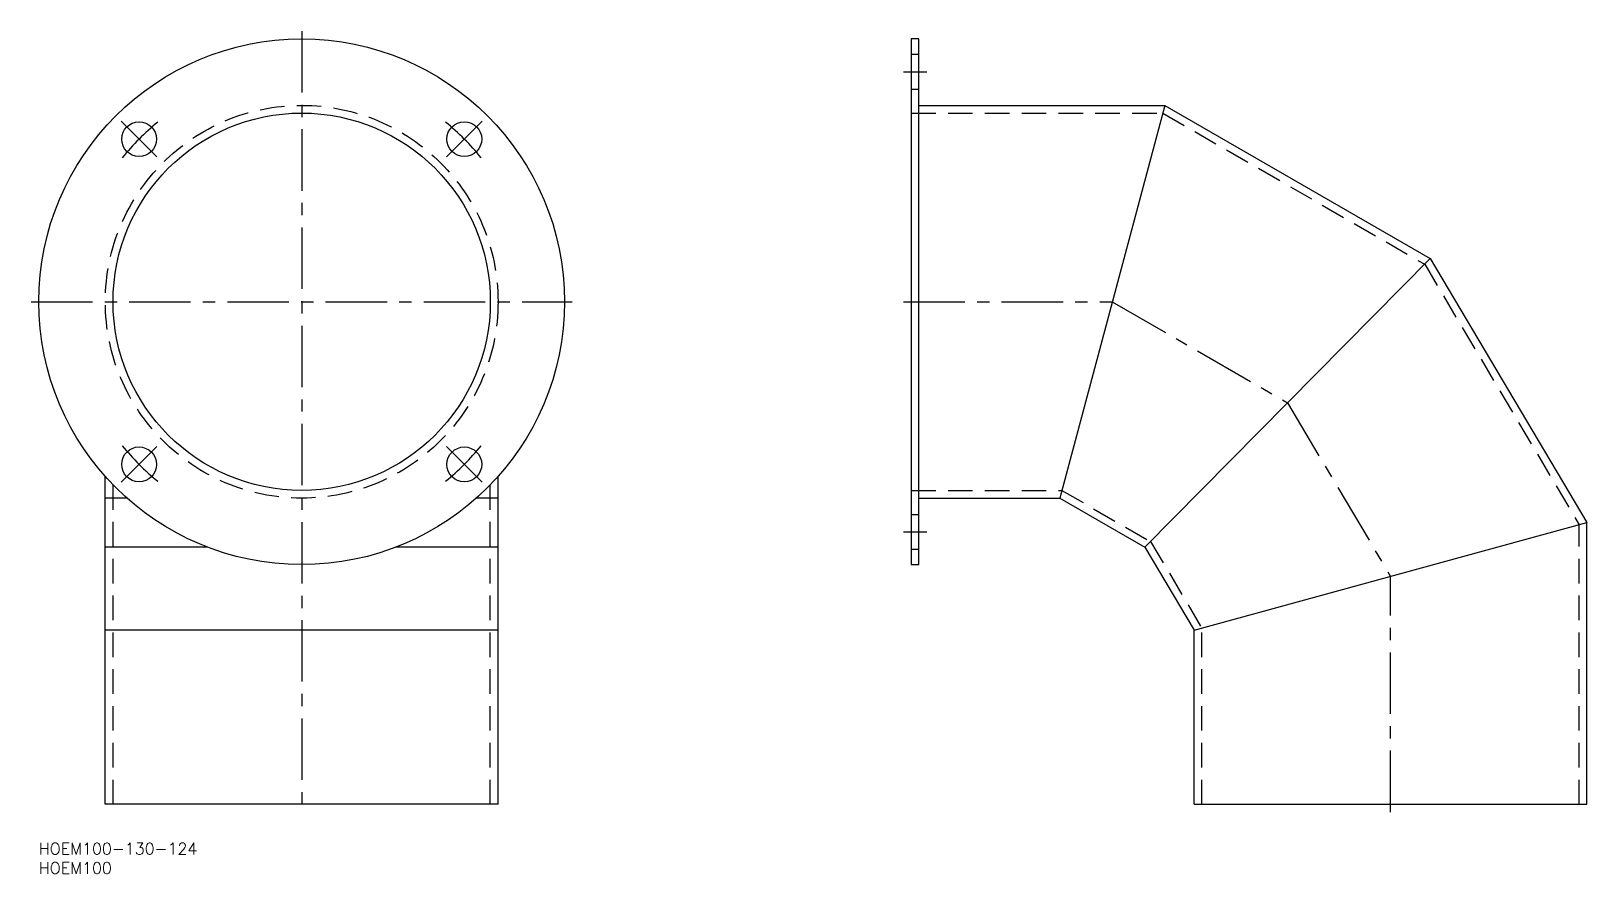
# Model space of a CAD drawing. Extents: x -2 to 400, y -8 to 210.
import ezdxf

# ---------------------------------------------------------------- set-up
doc = ezdxf.new("R2010")
doc.units = 0
doc.header["$LTSCALE"] = 0.5
doc.linetypes.add('CENTER', pattern=[50.8, 31.75, -6.35, 6.35, -6.35])
doc.linetypes.add('DASHED', pattern=[19.05, 12.7, -6.35])
for name, color, linetype in [('MSM_CENTER', 1, 'CENTER'), ('MSM_CONTINUOUS', 7, 'CONTINUOUS'), ('MSM_DASHED', 4, 'DASHED'), ('MSM_PART_NUMBER', 7, 'CONTINUOUS')]:
    doc.layers.add(name, color=color, linetype=linetype)
doc.styles.get("Standard").update_dxf_attribs({"font": 'txt.shx', "height": 3, "bigfont": 'bigfont.shx'})

# ---------------------------------------------------------------- blocks, each defined once
blk = doc.blocks.new('*U1')
at = {"layer": 'MSM_PART_NUMBER'}
blk.add_text('HOEM100-130-124', height=3, dxfattribs=at).set_placement((0, -3))
blk = doc.blocks.new('*U2')
at = {"layer": 'MSM_PART_NUMBER'}
blk.add_text('HOEM100', height=3, dxfattribs=at).set_placement((0, -8))

msp = doc.modelspace()

# ---------------------------------------------------------------- linework, layer by layer
at = {"layer": 'MSM_CENTER'}
for p, q in [((68, 210), (68, 8)), ((223.69, 199.5), (229.69, 199.5)), ((30.52, 177.48), (21.33, 186.67)), ((105.48, 177.48), (114.67, 186.67)), ((-2, 140), (138, 140)), ((223.69, 140), (277.72, 140)), ((277.72, 140), (323.07, 113.82)), ((323.07, 113.82), (349.69, 68.93)), ((21.33, 93.33), (30.52, 102.52)), ((114.67, 93.33), (105.48, 102.52)), ((223.69, 80.5), (229.69, 80.5)), ((349.69, 8), (349.69, 68.93))]:
    msp.add_line(p, q, dxfattribs=at)
for start, end in [(128.7398, 141.2602), (38.7398, 51.2602), (218.7398, 231.2602), (308.7398, 321.2602)]:
    msp.add_arc((68, 140), 59.5, start, end, dxfattribs=at)
at = {"layer": 'MSM_CONTINUOUS'}
for p, q in [((227.69, 208), (225.69, 208)), ((225.69, 208), (225.69, 72)), ((227.69, 72), (227.69, 208)), ((227.69, 190.8), (291.33, 190.8)), ((291.33, 190.8), (264.1, 89.2)), ((291.33, 190.8), (359.98, 151.16)), ((359.98, 151.16), (286.16, 76.47)), ((359.98, 151.16), (400.49, 82.87)), ((17.2, 10), (17.2, 94.8)), ((118.8, 10), (118.8, 94.8)), ((22.8, 89.2), (17.2, 89.2)), ((118.8, 89.2), (113.2, 89.2)), ((227.69, 89.2), (264.1, 89.2)), ((264.1, 89.2), (286.16, 76.47)), ((298.89, 55), (400.49, 82.87)), ((400.49, 10), (400.49, 82.87)), ((43.76, 76.47), (17.2, 76.47)), ((118.8, 76.47), (92.24, 76.47)), ((286.16, 76.47), (298.89, 55)), ((225.69, 72), (227.69, 72)), ((118.8, 55), (17.2, 55)), ((298.89, 10), (298.89, 55)), ((118.8, 10), (17.2, 10)), ((298.89, 10), (400.49, 10))]:
    msp.add_line(p, q, dxfattribs=at)
for centre, radius in [((68, 140), 68), ((68, 140), 48.8), ((25.93, 182.07), 4.5), ((110.07, 182.07), 4.5), ((25.93, 97.93), 4.5), ((110.07, 97.93), 4.5)]:
    msp.add_circle(centre, radius, dxfattribs=at)
at = {"layer": 'MSM_DASHED'}
for p, q in [((225.69, 204), (227.69, 204)), ((225.69, 195), (227.69, 195)), ((225.69, 188.8), (290.79, 188.8)), ((290.79, 188.8), (358.53, 149.69)), ((358.53, 149.69), (398.49, 82.32)), ((19.2, 10), (19.2, 92.64)), ((116.8, 10), (116.8, 92.64)), ((225.69, 91.2), (264.64, 91.2)), ((264.64, 91.2), (287.61, 77.94)), ((225.69, 85), (227.69, 85)), ((398.49, 10), (398.49, 82.32)), ((287.61, 77.94), (300.89, 55.55)), ((225.69, 76), (227.69, 76)), ((300.89, 10), (300.89, 55.55))]:
    msp.add_line(p, q, dxfattribs=at)
msp.add_circle((68, 140), 50.8, dxfattribs=at)

# ---------------------------------------------------------------- block references
at = {"layer": 'MSM_CONTINUOUS'}
for name in ['*U1', '*U2']:
    msp.add_blockref(name, (0, 0), dxfattribs=at)

doc.saveas('drawing.dxf')
